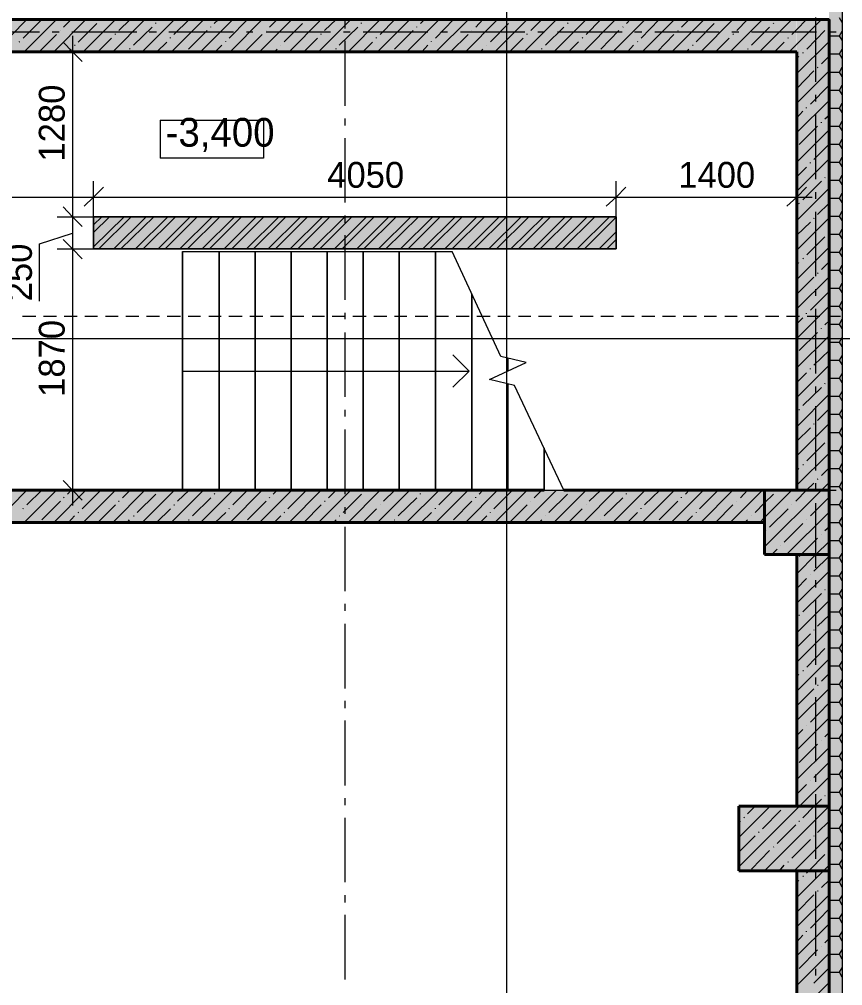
# Model space of a CAD drawing. Header units: millimetres. Extents: x -401725 to 250493, y 305116 to 802890.
# Drawn here: x -375095.338 to -375092.825, y 508984.91 to 508987.86 of the extents above; entities that cross this region are included whole.
import ezdxf

# ---------------------------------------------------------------- set-up
doc = ezdxf.new("R2010")
doc.units = ezdxf.units.MM
doc.layers.add('PDF _Геометрия', color=7, linetype='Continuous', true_color=0x1d1d1d)
doc.layers.add('PDF _Сплошная заливка', color=7, linetype='Continuous', true_color=0xffffff)
doc.layers.add('PDF _Текст', color=7, linetype='Continuous')

msp = doc.modelspace()

# ---------------------------------------------------------------- linework, layer by layer
at = {"layer": 'PDF _Геометрия', "color": 8, "lineweight": 9, "true_color": 0x808080}
for points in [[(-375093.8513, 508988.3288), (-375093.8513, 508972.0015)], [(-375095.3282, 508986.9538), (-375095.2882, 508986.9538)], [(-375095.2646, 508986.9538), (-375095.2246, 508986.9538)], [(-375095.2014, 508986.9538), (-375095.1613, 508986.9538)], [(-375095.138, 508986.9538), (-375095.0997, 508986.9538)], [(-375095.0748, 508986.9538), (-375095.0364, 508986.9538)], [(-375095.0131, 508986.9538), (-375094.9731, 508986.9538)], [(-375094.9498, 508986.9538), (-375094.9098, 508986.9538)], [(-375094.8863, 508986.9538), (-375094.8465, 508986.9538)], [(-375094.8232, 508986.9538), (-375094.7848, 508986.9538)], [(-375094.7599, 508986.9538), (-375094.7215, 508986.9538)], [(-375094.6983, 508986.9538), (-375094.6582, 508986.9538)], [(-375094.6347, 508986.9538), (-375094.5946, 508986.9538)], [(-375094.5712, 508986.9538), (-375094.5313, 508986.9538)], [(-375094.5081, 508986.9538), (-375094.4697, 508986.9538)], [(-375094.4446, 508986.9538), (-375094.4064, 508986.9538)], [(-375094.3832, 508986.9538), (-375094.3431, 508986.9538)], [(-375094.3197, 508986.9538), (-375094.2798, 508986.9538)], [(-375094.2564, 508986.9538), (-375094.2165, 508986.9538)], [(-375094.1932, 508986.9538), (-375094.1548, 508986.9538)], [(-375094.1297, 508986.9538), (-375094.0915, 508986.9538)], [(-375094.0678, 508986.9538), (-375094.0279, 508986.9538)], [(-375094.0046, 508986.9538), (-375093.9646, 508986.9538)], [(-375093.9413, 508986.9538), (-375093.9013, 508986.9538)], [(-375093.8779, 508986.9538), (-375093.8397, 508986.9538)], [(-375093.8146, 508986.9538), (-375093.7764, 508986.9538)], [(-375093.753, 508986.9538), (-375093.7131, 508986.9538)], [(-375093.6897, 508986.9538), (-375093.6498, 508986.9538)], [(-375093.6265, 508986.9538), (-375093.5865, 508986.9538)], [(-375093.563, 508986.9538), (-375093.5248, 508986.9538)], [(-375093.4998, 508986.9538), (-375093.4615, 508986.9538)], [(-375093.4379, 508986.9538), (-375093.3979, 508986.9538)], [(-375093.3746, 508986.9538), (-375093.3346, 508986.9538)], [(-375093.3114, 508986.9538), (-375093.2713, 508986.9538)], [(-375093.2479, 508986.9538), (-375093.2097, 508986.9538)], [(-375093.1847, 508986.9538), (-375093.1464, 508986.9538)], [(-375093.123, 508986.9538), (-375093.0831, 508986.9538)], [(-375093.0598, 508986.9538), (-375093.0198, 508986.9538)], [(-375092.9965, 508986.9538), (-375092.9565, 508986.9538)], [(-375092.933, 508986.9538), (-375092.8948, 508986.9538)], [(-375092.8698, 508986.9538), (-375092.8315, 508986.9538)], [(-375134.6447, 508986.8855), (-375091.7322, 508986.8855)]]:
    msp.add_lwpolyline(points, dxfattribs=at)
at = {"layer": 'PDF _Геометрия', "color": 7, "lineweight": 9}
for points in [[(-375092.8263, 508987.8988), (-375092.8263, 508970.4574)], [(-375100.0913, 508987.8588), (-375092.8661, 508987.8588)], [(-375094.3431, 508987.8321), (-375094.3431, 508987.8538)], [(-375092.9065, 508987.6688), (-375092.9065, 508987.8655)], [(-375092.8663, 508987.8605), (-375092.8663, 508970.4566)], [(-375092.8663, 508987.8588), (-375092.8663, 508970.4566)], [(-375095.2765, 508987.8205), (-375095.4731, 508987.8205)], [(-375095.2165, 508987.8205), (-375095.2381, 508987.8205)], [(-375094.9798, 508987.8205), (-375095.1781, 508987.8205)], [(-375095.1763, 508987.8088), (-375095.1763, 508987.2571)], [(-375094.9198, 508987.8205), (-375094.9414, 508987.8205)], [(-375094.6848, 508987.8205), (-375094.8814, 508987.8205)], [(-375094.6248, 508987.8205), (-375094.6447, 508987.8205)], [(-375094.3882, 508987.8205), (-375094.5848, 508987.8205)], [(-375094.3281, 508987.8205), (-375094.3482, 508987.8205)], [(-375094.0915, 508987.8205), (-375094.2882, 508987.8205)], [(-375094.0315, 508987.8205), (-375094.0514, 508987.8205)], [(-375093.7948, 508987.8205), (-375093.9916, 508987.8205)], [(-375093.7348, 508987.8205), (-375093.7549, 508987.8205)], [(-375093.4982, 508987.8205), (-375093.695, 508987.8205)], [(-375093.4381, 508987.8204), (-375093.4597, 508987.8204)], [(-375093.2015, 508987.8205), (-375093.3983, 508987.8205)], [(-375093.1415, 508987.8205), (-375093.1632, 508987.8205)], [(-375092.9049, 508987.8205), (-375093.1033, 508987.8205)], [(-375092.8448, 508987.8205), (-375092.8664, 508987.8205)], [(-375094.3431, 508987.5954), (-375094.3431, 508987.7938)], [(-375092.9646, 508987.7604), (-375095.918, 508987.7604)], [(-375095.1763, 508987.7604), (-375095.223, 508987.7604)], [(-375095.1763, 508987.7605), (-375095.1347, 508987.7605)], [(-375092.9065, 508987.6088), (-375092.9065, 508987.6288)], [(-375094.9081, 508987.5521), (-375094.9081, 508987.4355)], [(-375094.908, 508987.5521), (-375094.593, 508987.5521), (-375094.593, 508987.4354)], [(-375094.3431, 508987.5355), (-375094.3431, 508987.5571)], [(-375092.9065, 508987.3721), (-375092.9065, 508987.5688)], [(-375094.3431, 508987.3005), (-375094.3431, 508987.4971)], [(-375094.593, 508987.4354), (-375094.908, 508987.4354)], [(-375095.1113, 508987.2571), (-375095.1113, 508987.3171), (-375095.1113, 508987.3654)], [(-375093.5164, 508987.2571), (-375093.5164, 508987.3171), (-375093.5164, 508987.3655)], [(-375092.9646, 508987.3604), (-375092.9646, 508987.3171), (-375092.9646, 508987.2704)], [(-375095.9647, 508987.3171), (-375095.1113, 508987.3171)], [(-375095.1115, 508987.3171), (-375093.5163, 508987.3171)], [(-375093.5164, 508987.3171), (-375092.9182, 508987.3171)], [(-375092.9065, 508987.3121), (-375092.9065, 508987.3321)], [(-375095.223, 508987.2571), (-375095.1763, 508987.2571), (-375095.1763, 508987.1588)], [(-375095.1763, 508987.2571), (-375095.1113, 508987.2571)], [(-375095.1115, 508987.2571), (-375093.5163, 508987.2571)], [(-375095.1113, 508987.1588), (-375095.1113, 508987.2571)], [(-375094.3431, 508987.2388), (-375094.3431, 508987.2604)], [(-375093.5164, 508987.2571), (-375093.5164, 508987.1588)], [(-375092.9065, 508987.0755), (-375092.9065, 508987.2721)], [(-375095.2763, 508987.1738), (-375095.1763, 508987.2071)], [(-375094.3431, 508987.0038), (-375094.3431, 508987.2004)], [(-375095.2765, 508986.9988), (-375095.2765, 508987.1738)], [(-375095.223, 508987.1588), (-375095.1763, 508987.1588), (-375095.1763, 508986.3754)], [(-375095.1763, 508987.1588), (-375095.1113, 508987.1588)], [(-375093.5164, 508987.1588), (-375095.1115, 508987.1588)], [(-375094.8397, 508987.1504), (-375094.728, 508987.1504)], [(-375094.7279, 508987.1504), (-375094.618, 508987.1504)], [(-375094.6179, 508987.1505), (-375094.508, 508987.1505)], [(-375094.5079, 508987.1504), (-375094.3979, 508987.1504)], [(-375094.3982, 508987.1505), (-375094.2882, 508987.1505)], [(-375094.2882, 508987.1504), (-375094.1782, 508987.1504)], [(-375094.1782, 508987.1505), (-375094.0681, 508987.1505)], [(-375094.0682, 508987.1505), (-375094.0165, 508987.1505)], [(-375093.8682, 508986.8305), (-375094.0164, 508987.1505)], [(-375092.9065, 508987.0155), (-375092.9065, 508987.0355)], [(-375094.3431, 508986.9438), (-375094.3431, 508986.9638)], [(-375092.9065, 508986.7788), (-375092.9065, 508986.9755)], [(-375094.3431, 508986.7071), (-375094.3431, 508986.9038)], [(-375094.0145, 508986.8354), (-375093.9646, 508986.7854), (-375094.0145, 508986.7371)], [(-375093.9029, 508986.7604), (-375093.7913, 508986.8121)], [(-375093.7913, 508986.8121), (-375093.8681, 508986.8304)], [(-375092.9646, 508986.4221), (-375092.9646, 508986.8254)], [(-375094.8397, 508986.7854), (-375094.728, 508986.7854)], [(-375094.7279, 508986.7855), (-375094.618, 508986.7855)], [(-375094.6179, 508986.7854), (-375094.508, 508986.7854)], [(-375094.5079, 508986.7854), (-375094.3979, 508986.7854)], [(-375094.3982, 508986.7855), (-375094.2882, 508986.7855)], [(-375094.2882, 508986.7855), (-375094.1782, 508986.7855)], [(-375094.1782, 508986.7855), (-375094.0681, 508986.7855)], [(-375094.0679, 508986.7854), (-375093.9646, 508986.7854)], [(-375093.8264, 508986.7421), (-375093.903, 508986.7605)], [(-375093.6764, 508986.4221), (-375093.8263, 508986.7421)], [(-375092.9065, 508986.7188), (-375092.9065, 508986.7388)], [(-375094.3431, 508986.6471), (-375094.3431, 508986.6671)], [(-375092.9065, 508986.4821), (-375092.9065, 508986.6788)], [(-375094.3431, 508986.4105), (-375094.3431, 508986.6071)], [(-375095.8196, 508986.4221), (-375094.8397, 508986.4221)], [(-375095.4731, 508986.4221), (-375095.2765, 508986.4221)], [(-375095.2381, 508986.4221), (-375095.2165, 508986.4221)], [(-375095.1763, 508986.4221), (-375095.223, 508986.4221)], [(-375095.1781, 508986.4221), (-375094.9798, 508986.4221)], [(-375095.1763, 508986.4221), (-375095.1347, 508986.4221)], [(-375094.9414, 508986.4221), (-375094.9198, 508986.4221)], [(-375094.8814, 508986.4221), (-375094.6848, 508986.4221)], [(-375094.6447, 508986.4221), (-375094.6248, 508986.4221)], [(-375094.5848, 508986.4221), (-375094.3882, 508986.4221)], [(-375094.3482, 508986.4221), (-375094.3281, 508986.4221)], [(-375094.2882, 508986.4221), (-375094.0915, 508986.4221)], [(-375094.0514, 508986.4221), (-375094.0315, 508986.4221)], [(-375093.9916, 508986.4221), (-375093.7948, 508986.4221)], [(-375093.7549, 508986.4221), (-375093.7348, 508986.4221)], [(-375093.7364, 508986.4221), (-375093.6764, 508986.4221)], [(-375093.695, 508986.4221), (-375093.4982, 508986.4221)], [(-375093.6764, 508986.4221), (-375093.063, 508986.4221)], [(-375093.4597, 508986.4221), (-375093.4381, 508986.4221)], [(-375093.3983, 508986.4221), (-375093.2015, 508986.4221)], [(-375093.1632, 508986.4221), (-375093.1415, 508986.4221)], [(-375093.1033, 508986.4221), (-375092.9048, 508986.4221)], [(-375092.9065, 508986.4221), (-375092.9065, 508986.4438)], [(-375092.8664, 508986.4221), (-375092.8448, 508986.4221)], [(-375094.3431, 508986.3504), (-375094.3431, 508986.3704)], [(-375092.9065, 508986.1855), (-375092.9065, 508986.3821)], [(-375093.063, 508986.3238), (-375095.8196, 508986.3238)], [(-375094.3431, 508986.1138), (-375094.3431, 508986.3104)], [(-375092.9646, 508985.4571), (-375092.9646, 508986.2254)], [(-375092.9065, 508986.1255), (-375092.9065, 508986.1471)], [(-375094.3431, 508986.0538), (-375094.3431, 508986.0755)], [(-375092.9065, 508985.8888), (-375092.9065, 508986.0871)], [(-375094.3431, 508985.8171), (-375094.3431, 508986.0138)], [(-375092.9065, 508985.8288), (-375092.9065, 508985.8505)], [(-375094.3431, 508985.7571), (-375094.3431, 508985.7788)], [(-375092.9065, 508985.5938), (-375092.9065, 508985.7905)], [(-375094.3431, 508985.5205), (-375094.3431, 508985.7188)], [(-375092.9065, 508985.5321), (-375092.9065, 508985.5538)], [(-375094.3431, 508985.4604), (-375094.3431, 508985.4821)], [(-375092.9065, 508985.2971), (-375092.9065, 508985.4938)], [(-375093.1415, 508985.2605), (-375093.1415, 508985.4571)], [(-375094.3431, 508985.2255), (-375094.3431, 508985.4221)], [(-375092.9646, 508984.2954), (-375092.9646, 508985.2604)], [(-375092.9065, 508985.2371), (-375092.9065, 508985.2571)], [(-375094.3431, 508985.1638), (-375094.3431, 508985.1855)], [(-375092.9065, 508985.0005), (-375092.9065, 508985.1971)], [(-375094.3431, 508984.9288), (-375094.3431, 508985.1254)], [(-375092.9065, 508984.9405), (-375092.9065, 508984.9605)]]:
    msp.add_lwpolyline(points, dxfattribs=at)
at = {"layer": 'PDF _Геометрия', "color": 7, "lineweight": 40}
for points in [[(-375092.9646, 508987.8588), (-375095.918, 508987.8588)], [(-375093.063, 508986.4221), (-375092.8663, 508986.4221), (-375092.8663, 508987.8588)], [(-375092.8663, 508987.8588), (-375092.9646, 508987.8588)], [(-375095.918, 508987.7604), (-375092.9647, 508987.7604)], [(-375092.9646, 508987.7604), (-375092.9646, 508986.4221)], [(-375093.7364, 508986.4221), (-375095.8197, 508986.4221)], [(-375093.6764, 508986.4221), (-375093.063, 508986.4221), (-375093.063, 508986.2254)], [(-375093.063, 508986.3238), (-375093.063, 508986.4221)], [(-375092.9646, 508986.4221), (-375092.8663, 508986.4221)], [(-375092.8663, 508986.4221), (-375092.8663, 508986.2254), (-375092.9646, 508986.2254)], [(-375095.8196, 508986.3238), (-375093.0629, 508986.3238)], [(-375093.1414, 508985.4571), (-375092.8663, 508985.4571), (-375092.8663, 508986.2255)], [(-375093.063, 508986.2254), (-375092.8663, 508986.2254)], [(-375092.9646, 508986.2254), (-375092.9646, 508985.4571)], [(-375093.1415, 508985.4571), (-375093.1415, 508985.2605)], [(-375092.9646, 508985.4571), (-375092.8663, 508985.4571)], [(-375092.9646, 508985.2604), (-375092.8663, 508985.2604), (-375092.8663, 508985.4571)], [(-375093.1414, 508985.2604), (-375092.8663, 508985.2604)], [(-375092.8663, 508985.2604), (-375092.8663, 508984.2954), (-375093.1414, 508984.2954)], [(-375092.9646, 508985.2604), (-375092.9646, 508984.2954)]]:
    msp.add_lwpolyline(points, dxfattribs=at)
at = {"layer": 'PDF _Геометрия', "lineweight": 9}
for points in [[(-375095.4133, 508987.7605), (-375095.3148, 508987.8588)], [(-375095.3263, 508987.8021), (-375095.2697, 508987.8588)], [(-375095.323, 508987.7605), (-375095.2246, 508987.8588)], [(-375095.2331, 508987.7605), (-375095.1347, 508987.8588)], [(-375095.203, 508987.8355), (-375095.1798, 508987.8588)], [(-375095.1581, 508987.7904), (-375095.1013, 508987.8471)], [(-375095.1431, 508987.7604), (-375095.0448, 508987.8588)], [(-375095.0896, 508987.8588), (-375095.0896, 508987.8588)], [(-375095.0531, 508987.7605), (-375094.9549, 508987.8588)], [(-375095.0348, 508987.8255), (-375094.9997, 508987.8588)], [(-375094.9629, 508987.7604), (-375094.8647, 508987.8588)], [(-375094.9214, 508987.8471), (-375094.9214, 508987.8488)], [(-375094.9113, 508987.8588), (-375094.9098, 508987.8588)], [(-375094.8732, 508987.7604), (-375094.7747, 508987.8588)], [(-375094.8664, 508987.8138), (-375094.8198, 508987.8588)], [(-375094.7848, 508987.7605), (-375094.6864, 508987.8588)], [(-375094.753, 508987.8354), (-375094.753, 508987.8371)], [(-375094.7431, 508987.8471), (-375094.7296, 508987.8588)], [(-375094.698, 508987.8021), (-375094.6414, 508987.8588)], [(-375094.6949, 508987.7605), (-375094.5965, 508987.8588)], [(-375094.6046, 508987.7605), (-375094.5063, 508987.8588)], [(-375094.5747, 508987.8354), (-375094.5514, 508987.8588)], [(-375094.5298, 508987.7905), (-375094.4732, 508987.8471)], [(-375094.5147, 508987.7605), (-375094.4164, 508987.8588)], [(-375094.4615, 508987.8588), (-375094.4615, 508987.8588)], [(-375094.4249, 508987.7605), (-375094.3265, 508987.8588)], [(-375094.4064, 508987.8254), (-375094.3713, 508987.8588)], [(-375094.3347, 508987.7605), (-375094.2363, 508987.8588)], [(-375094.2931, 508987.8471), (-375094.2931, 508987.8488)], [(-375094.2814, 508987.8588), (-375094.2814, 508987.8588)], [(-375094.2447, 508987.7604), (-375094.1464, 508987.8588)], [(-375094.2364, 508987.8138), (-375094.1915, 508987.8588)], [(-375094.1548, 508987.7604), (-375094.0565, 508987.8588)], [(-375094.1246, 508987.8354), (-375094.1246, 508987.8371)], [(-375094.1131, 508987.8471), (-375094.1013, 508987.8588)], [(-375094.0681, 508987.8021), (-375094.013, 508987.8588)], [(-375094.0666, 508987.7605), (-375093.9665, 508987.8588)], [(-375093.9764, 508987.7604), (-375093.878, 508987.8588)], [(-375093.9446, 508987.8355), (-375093.9231, 508987.8588)], [(-375093.8999, 508987.7905), (-375093.8448, 508987.8471)], [(-375093.8864, 508987.7604), (-375093.788, 508987.8588)], [(-375093.8331, 508987.8588), (-375093.8331, 508987.8588)], [(-375093.7965, 508987.7605), (-375093.6981, 508987.8588)], [(-375093.7762, 508987.8254), (-375093.7429, 508987.8588)], [(-375093.7062, 508987.7605), (-375093.6079, 508987.8588)], [(-375093.6647, 508987.8471), (-375093.6631, 508987.8488)], [(-375093.653, 508987.8588), (-375093.653, 508987.8588)], [(-375093.6162, 508987.7604), (-375093.518, 508987.8588)], [(-375093.6082, 508987.8138), (-375093.5631, 508987.8588)], [(-375093.5265, 508987.7604), (-375093.4281, 508987.8588)], [(-375093.4962, 508987.8355), (-375093.4946, 508987.8371)], [(-375093.4849, 508987.8471), (-375093.4732, 508987.8588)], [(-375093.4397, 508987.8021), (-375093.3846, 508987.8588)], [(-375093.4365, 508987.7604), (-375093.3382, 508987.8588)], [(-375093.3463, 508987.7604), (-375093.248, 508987.8588)], [(-375093.3163, 508987.8354), (-375093.2931, 508987.8588)], [(-375093.2715, 508987.7905), (-375093.2165, 508987.8471)], [(-375093.2579, 508987.7604), (-375093.1597, 508987.8588)], [(-375093.2047, 508987.8588), (-375093.2031, 508987.8588)], [(-375093.1682, 508987.7604), (-375093.0698, 508987.8588)], [(-375093.1481, 508987.8255), (-375093.1149, 508987.8588)], [(-375093.0782, 508987.7605), (-375092.9798, 508987.8588)], [(-375093.0363, 508987.8471), (-375093.0347, 508987.8488)], [(-375093.0247, 508987.8588), (-375093.0247, 508987.8588)], [(-375092.9649, 508987.8288), (-375092.9347, 508987.8588)], [(-375092.9648, 508987.7838), (-375092.8896, 508987.8588)], [(-375092.8679, 508987.8354), (-375092.8663, 508987.8371)], [(-375092.8263, 508987.8504), (-375092.8347, 508987.8638)], [(-375095.2779, 508987.7605), (-375095.2246, 508987.8138)], [(-375095.2129, 508987.8255), (-375095.2129, 508987.8255)], [(-375095.0448, 508987.8138), (-375095.0448, 508987.8154)], [(-375094.9899, 508987.7805), (-375094.9331, 508987.8354)], [(-375094.8214, 508987.7688), (-375094.7647, 508987.8254)], [(-375094.6498, 508987.7605), (-375094.5965, 508987.8138)], [(-375094.5848, 508987.8255), (-375094.5848, 508987.8255)], [(-375094.4164, 508987.8138), (-375094.4164, 508987.8155)], [(-375094.3613, 508987.7804), (-375094.3048, 508987.8355)], [(-375094.1931, 508987.7688), (-375094.1363, 508987.8255)], [(-375094.0215, 508987.7604), (-375093.9682, 508987.8138)], [(-375093.9565, 508987.8254), (-375093.9565, 508987.8254)], [(-375093.788, 508987.8138), (-375093.788, 508987.8154)], [(-375093.7314, 508987.7804), (-375093.6764, 508987.8354)], [(-375093.5629, 508987.7688), (-375093.508, 508987.8254)], [(-375093.3915, 508987.7604), (-375093.3398, 508987.8138)], [(-375093.3281, 508987.8254), (-375093.3265, 508987.8254)], [(-375093.1597, 508987.8138), (-375093.158, 508987.8154)], [(-375093.103, 508987.7805), (-375093.048, 508987.8355)], [(-375092.9797, 508987.8138), (-375092.9646, 508987.8288)], [(-375092.9345, 508987.7688), (-375092.8796, 508987.8254)], [(-375092.8663, 508987.8088), (-375092.8348, 508987.8088)], [(-375092.8347, 508987.8088), (-375092.8263, 508987.8238)], [(-375092.8263, 508987.7955), (-375092.8347, 508987.8088)], [(-375095.3381, 508987.7905), (-375095.3363, 508987.7921)], [(-375095.1699, 508987.7805), (-375095.1681, 508987.7805)], [(-375095.0982, 508987.7604), (-375095.0565, 508987.8021)], [(-375094.9181, 508987.7605), (-375094.888, 508987.7904)], [(-375094.8763, 508987.8021), (-375094.8763, 508987.8038)], [(-375094.74, 508987.7605), (-375094.7199, 508987.7805)], [(-375094.7082, 508987.7905), (-375094.7082, 508987.7921)], [(-375094.5397, 508987.7805), (-375094.5397, 508987.7805)], [(-375094.4697, 508987.7605), (-375094.4281, 508987.8021)], [(-375094.2897, 508987.7604), (-375094.2597, 508987.7904)], [(-375094.248, 508987.8021), (-375094.248, 508987.8038)], [(-375094.1098, 508987.7605), (-375094.0915, 508987.7805)], [(-375094.0798, 508987.7905), (-375094.0798, 508987.7921)], [(-375093.9114, 508987.7805), (-375093.9114, 508987.7805)], [(-375093.8414, 508987.7604), (-375093.7997, 508987.8021)], [(-375093.6612, 508987.7604), (-375093.6313, 508987.7905)], [(-375093.6196, 508987.8021), (-375093.618, 508987.8038)], [(-375093.4815, 508987.7604), (-375093.4631, 508987.7805)], [(-375093.4514, 508987.7905), (-375093.4498, 508987.7921)], [(-375093.283, 508987.7805), (-375093.2814, 508987.7805)], [(-375093.2131, 508987.7605), (-375093.1714, 508987.8021)], [(-375093.033, 508987.7604), (-375093.0029, 508987.7904)], [(-375092.9912, 508987.8021), (-375092.9896, 508987.8038)], [(-375092.988, 508987.7604), (-375092.9646, 508987.7838)], [(-375092.9646, 508987.6938), (-375092.8663, 508987.7921)], [(-375095.1882, 508987.7604), (-375095.1798, 508987.7688)], [(-375095.0015, 508987.7688), (-375094.9997, 508987.7704)], [(-375094.5597, 508987.7605), (-375094.5514, 508987.7688)], [(-375094.3713, 508987.7688), (-375094.3713, 508987.7704)], [(-375093.9315, 508987.7605), (-375093.9231, 508987.7688)], [(-375093.7429, 508987.7688), (-375093.7429, 508987.7704)], [(-375093.303, 508987.7605), (-375093.2947, 508987.7688)], [(-375093.1146, 508987.7688), (-375093.113, 508987.7705)], [(-375092.9464, 508987.7571), (-375092.9448, 508987.7588)], [(-375092.8663, 508987.7538), (-375092.8348, 508987.7538)], [(-375092.8347, 508987.7538), (-375092.8263, 508987.7688)], [(-375092.8263, 508987.7404), (-375092.8347, 508987.7538)], [(-375092.9648, 508987.7388), (-375092.9581, 508987.7471)], [(-375092.8897, 508987.7238), (-375092.8663, 508987.7471)], [(-375092.9647, 508987.6488), (-375092.913, 508987.7021)], [(-375092.9646, 508987.6038), (-375092.8663, 508987.7021)], [(-375092.9013, 508987.7121), (-375092.8997, 508987.7138)], [(-375092.8663, 508987.6988), (-375092.8348, 508987.6988)], [(-375092.8347, 508987.6988), (-375092.8263, 508987.7138)], [(-375092.8263, 508987.6855), (-375092.8347, 508987.6988)], [(-375092.9231, 508987.6005), (-375092.8682, 508987.6571)], [(-375092.8663, 508987.6438), (-375092.8348, 508987.6438)], [(-375092.8347, 508987.6438), (-375092.8263, 508987.6588)], [(-375092.8263, 508987.6304), (-375092.8347, 508987.6438)], [(-375092.9646, 508987.5138), (-375092.8663, 508987.6121)], [(-375092.8347, 508987.5888), (-375092.8263, 508987.6038)], [(-375092.9647, 508987.5588), (-375092.9464, 508987.5788)], [(-375092.9347, 508987.5888), (-375092.9347, 508987.5905)], [(-375092.8663, 508987.5888), (-375092.8348, 508987.5888)], [(-375092.8263, 508987.5754), (-375092.8347, 508987.5888)], [(-375092.8896, 508987.5438), (-375092.8896, 508987.5455)], [(-375092.8795, 508987.5554), (-375092.8663, 508987.5671)], [(-375092.8347, 508987.5338), (-375092.8263, 508987.5488)], [(-375092.9646, 508987.4238), (-375092.8663, 508987.5221)], [(-375092.9579, 508987.4771), (-375092.9013, 508987.5338)], [(-375092.8663, 508987.5338), (-375092.8348, 508987.5338)], [(-375092.8263, 508987.5204), (-375092.8347, 508987.5338)], [(-375092.8347, 508987.4788), (-375092.8263, 508987.4938)], [(-375092.9129, 508987.4321), (-375092.8663, 508987.4788)], [(-375092.8663, 508987.4788), (-375092.8348, 508987.4788)], [(-375092.8263, 508987.4654), (-375092.8347, 508987.4788)], [(-375092.9646, 508987.3355), (-375092.8663, 508987.4338)], [(-375092.8347, 508987.4238), (-375092.8263, 508987.4388)], [(-375092.9649, 508987.3788), (-375092.9347, 508987.4088)], [(-375092.9231, 508987.4204), (-375092.9231, 508987.4221)], [(-375092.8663, 508987.4238), (-375092.8348, 508987.4238)], [(-375092.8263, 508987.4105), (-375092.8347, 508987.4238)], [(-375092.9462, 508987.3088), (-375092.8896, 508987.3655)], [(-375092.8796, 508987.3754), (-375092.878, 508987.3771)], [(-375092.8679, 508987.3871), (-375092.8663, 508987.3888)], [(-375092.8663, 508987.3688), (-375092.8348, 508987.3688)], [(-375092.8347, 508987.3688), (-375092.8263, 508987.3838)], [(-375092.8263, 508987.3554), (-375092.8347, 508987.3688)], [(-375092.9646, 508987.2454), (-375092.8663, 508987.3438)], [(-375092.8663, 508987.3138), (-375092.8348, 508987.3138)], [(-375092.8347, 508987.3138), (-375092.8263, 508987.3288)], [(-375092.8263, 508987.3005), (-375092.8347, 508987.3138)], [(-375092.9581, 508987.2971), (-375092.9565, 508987.2988)], [(-375092.9013, 508987.2638), (-375092.8663, 508987.2988)], [(-375092.9646, 508987.1554), (-375092.8663, 508987.2538)], [(-375092.913, 508987.2521), (-375092.9114, 508987.2538)], [(-375092.8663, 508987.2588), (-375092.8348, 508987.2588)], [(-375092.8347, 508987.2588), (-375092.8263, 508987.2738)], [(-375092.8263, 508987.2454), (-375092.8347, 508987.2588)], [(-375092.9648, 508987.2004), (-375092.9231, 508987.2405)], [(-375092.8347, 508987.2038), (-375092.8263, 508987.2188)], [(-375092.9345, 508987.1404), (-375092.8796, 508987.1954)], [(-375092.8679, 508987.2071), (-375092.8663, 508987.2088)], [(-375092.8663, 508987.2038), (-375092.8348, 508987.2038)], [(-375092.8263, 508987.1904), (-375092.8347, 508987.2038)], [(-375092.9646, 508987.0654), (-375092.8663, 508987.1638)], [(-375092.8347, 508987.1488), (-375092.8263, 508987.1638)], [(-375092.9464, 508987.1288), (-375092.9448, 508987.1305)], [(-375092.8663, 508987.1488), (-375092.8348, 508987.1488)], [(-375092.8263, 508987.1354), (-375092.8347, 508987.1488)], [(-375092.9648, 508987.1105), (-375092.9581, 508987.1171)], [(-375092.8897, 508987.0954), (-375092.8663, 508987.1188)], [(-375092.8347, 508987.0938), (-375092.8263, 508987.1088)], [(-375092.9647, 508987.0204), (-375092.913, 508987.0721)], [(-375092.9646, 508986.9754), (-375092.8663, 508987.0738)], [(-375092.9013, 508987.0838), (-375092.8997, 508987.0855)], [(-375092.8663, 508987.0938), (-375092.8348, 508987.0938)], [(-375092.8263, 508987.0804), (-375092.8347, 508987.0938)], [(-375092.8347, 508987.0388), (-375092.8263, 508987.0538)], [(-375092.9231, 508986.9721), (-375092.8682, 508987.0271)], [(-375092.8663, 508987.0388), (-375092.8348, 508987.0388)], [(-375092.8263, 508987.0255), (-375092.8347, 508987.0388)], [(-375092.9646, 508986.8854), (-375092.8663, 508986.9838)], [(-375092.8663, 508986.9838), (-375092.8348, 508986.9838)], [(-375092.8347, 508986.9838), (-375092.8263, 508986.9988)], [(-375092.8263, 508986.9704), (-375092.8347, 508986.9838)], [(-375092.9347, 508986.9604), (-375092.9347, 508986.9621)], [(-375092.9647, 508986.9304), (-375092.9464, 508986.9488)], [(-375092.8795, 508986.9271), (-375092.8663, 508986.9388)], [(-375092.8663, 508986.9288), (-375092.8348, 508986.9288)], [(-375092.8347, 508986.9288), (-375092.8263, 508986.9438)], [(-375092.8263, 508986.9155), (-375092.8347, 508986.9288)], [(-375092.9646, 508986.7954), (-375092.8663, 508986.8938)], [(-375092.9579, 508986.8488), (-375092.9013, 508986.9038)], [(-375092.8896, 508986.9154), (-375092.8896, 508986.9171)], [(-375092.8663, 508986.8738), (-375092.8348, 508986.8738)], [(-375092.8347, 508986.8738), (-375092.8263, 508986.8888)], [(-375092.8263, 508986.8604), (-375092.8347, 508986.8738)], [(-375092.9129, 508986.8038), (-375092.8663, 508986.8488)], [(-375092.8663, 508986.8188), (-375092.8348, 508986.8188)], [(-375092.8347, 508986.8188), (-375092.8263, 508986.8338)], [(-375092.8263, 508986.8054), (-375092.8347, 508986.8188)], [(-375092.9649, 508986.7505), (-375092.9347, 508986.7804)], [(-375092.9646, 508986.7055), (-375092.8663, 508986.8038)], [(-375092.9231, 508986.7921), (-375092.9231, 508986.7938)], [(-375092.8347, 508986.7638), (-375092.8263, 508986.7788)], [(-375092.8796, 508986.7471), (-375092.878, 508986.7488)], [(-375092.8679, 508986.7588), (-375092.8663, 508986.7588)], [(-375092.8663, 508986.7638), (-375092.8348, 508986.7638)], [(-375092.8263, 508986.7504), (-375092.8347, 508986.7638)], [(-375092.9462, 508986.6804), (-375092.8896, 508986.7354)], [(-375092.8347, 508986.7088), (-375092.8263, 508986.7238)], [(-375092.9646, 508986.6154), (-375092.8663, 508986.7154)], [(-375092.8663, 508986.7088), (-375092.8348, 508986.7088)], [(-375092.8263, 508986.6954), (-375092.8347, 508986.7088)], [(-375092.9581, 508986.6688), (-375092.9565, 508986.6688)], [(-375092.9013, 508986.6354), (-375092.8663, 508986.6705)], [(-375092.8347, 508986.6538), (-375092.8263, 508986.6688)], [(-375092.8663, 508986.6538), (-375092.8348, 508986.6538)], [(-375092.8263, 508986.6405), (-375092.8347, 508986.6538)], [(-375092.9648, 508986.5721), (-375092.9231, 508986.6121)], [(-375092.9646, 508986.5271), (-375092.8663, 508986.6254)], [(-375092.913, 508986.6238), (-375092.9114, 508986.6255)], [(-375092.8663, 508986.5988), (-375092.8348, 508986.5988)], [(-375092.8347, 508986.5988), (-375092.8263, 508986.6138)], [(-375092.8263, 508986.5854), (-375092.8347, 508986.5988)], [(-375092.8679, 508986.5788), (-375092.8663, 508986.5804)], [(-375092.9345, 508986.5121), (-375092.8796, 508986.5671)], [(-375092.8663, 508986.5438), (-375092.8348, 508986.5438)], [(-375092.8347, 508986.5438), (-375092.8263, 508986.5588)], [(-375092.8263, 508986.5305), (-375092.8347, 508986.5438)], [(-375092.9646, 508986.4371), (-375092.8663, 508986.5354)], [(-375092.9648, 508986.4821), (-375092.9581, 508986.4888)], [(-375092.9464, 508986.5005), (-375092.9448, 508986.5005)], [(-375092.8897, 508986.4671), (-375092.8663, 508986.4904)], [(-375092.8663, 508986.4888), (-375092.8348, 508986.4888)], [(-375092.8347, 508986.4888), (-375092.8263, 508986.5038)], [(-375092.8263, 508986.4754), (-375092.8347, 508986.4888)], [(-375092.9013, 508986.4554), (-375092.8997, 508986.4571)], [(-375095.4133, 508986.3238), (-375095.3148, 508986.4221)], [(-375095.323, 508986.3238), (-375095.2246, 508986.4221)], [(-375095.3148, 508986.3771), (-375095.2697, 508986.4221)], [(-375095.2331, 508986.3238), (-375095.1347, 508986.4221)], [(-375095.1915, 508986.4105), (-375095.1798, 508986.4221)], [(-375095.1464, 508986.3654), (-375095.0896, 508986.4221)], [(-375095.1431, 508986.3238), (-375095.0448, 508986.4221)], [(-375095.0531, 508986.3238), (-375094.9549, 508986.4221)], [(-375095.023, 508986.3988), (-375094.9997, 508986.4221)], [(-375094.9629, 508986.3238), (-375094.8647, 508986.4221)], [(-375094.9113, 508986.4221), (-375094.9098, 508986.4221)], [(-375094.8748, 508986.3238), (-375094.7764, 508986.4221)], [(-375094.8548, 508986.3888), (-375094.8198, 508986.4221)], [(-375094.7848, 508986.3238), (-375094.6864, 508986.4221)], [(-375094.7313, 508986.4221), (-375094.7313, 508986.4221)], [(-375094.6949, 508986.3238), (-375094.5965, 508986.4221)], [(-375094.6863, 508986.3771), (-375094.6414, 508986.4221)], [(-375094.6046, 508986.3238), (-375094.5063, 508986.4221)], [(-375094.5631, 508986.4104), (-375094.5514, 508986.4221)], [(-375094.5181, 508986.3655), (-375094.4615, 508986.4221)], [(-375094.5147, 508986.3238), (-375094.4164, 508986.4221)], [(-375094.4249, 508986.3238), (-375094.3265, 508986.4221)], [(-375094.3947, 508986.3988), (-375094.3713, 508986.4221)], [(-375094.3347, 508986.3238), (-375094.2363, 508986.4221)], [(-375094.2814, 508986.4221), (-375094.2814, 508986.4221)], [(-375094.2447, 508986.3238), (-375094.1464, 508986.4221)], [(-375094.2265, 508986.3888), (-375094.1915, 508986.4221)], [(-375094.1563, 508986.3238), (-375094.0565, 508986.4221)], [(-375094.1028, 508986.4221), (-375094.1013, 508986.4221)], [(-375094.0664, 508986.3238), (-375093.9682, 508986.4221)], [(-375094.0579, 508986.3771), (-375094.013, 508986.4221)], [(-375093.9764, 508986.3238), (-375093.878, 508986.4221)], [(-375093.9346, 508986.4105), (-375093.9231, 508986.4221)], [(-375093.8898, 508986.3655), (-375093.8331, 508986.4221)], [(-375093.8864, 508986.3238), (-375093.788, 508986.4221)], [(-375093.7965, 508986.3238), (-375093.6981, 508986.4221)], [(-375093.7662, 508986.3988), (-375093.7429, 508986.4221)], [(-375093.7062, 508986.3238), (-375093.6079, 508986.4221)], [(-375093.653, 508986.4221), (-375093.653, 508986.4221)], [(-375093.6162, 508986.3238), (-375093.518, 508986.4221)], [(-375093.5981, 508986.3888), (-375093.5631, 508986.4221)], [(-375093.5265, 508986.3238), (-375093.4281, 508986.4221)], [(-375093.4732, 508986.4221), (-375093.4732, 508986.4221)], [(-375093.4365, 508986.3238), (-375093.3382, 508986.4221)], [(-375093.4296, 508986.3771), (-375093.383, 508986.4221)], [(-375093.3479, 508986.3238), (-375093.2496, 508986.4221)], [(-375093.3048, 508986.4105), (-375093.2931, 508986.4221)], [(-375093.2615, 508986.3655), (-375093.2048, 508986.4221)], [(-375093.2579, 508986.3238), (-375093.1597, 508986.4221)], [(-375093.1682, 508986.3238), (-375093.0698, 508986.4221)], [(-375093.1366, 508986.3988), (-375093.1149, 508986.4221)], [(-375093.0631, 508986.3388), (-375092.9798, 508986.4221)], [(-375093.0631, 508986.2488), (-375092.8896, 508986.4221)], [(-375093.0247, 508986.4221), (-375093.0247, 508986.4221)], [(-375092.9681, 508986.3888), (-375092.9347, 508986.4221)], [(-375092.9348, 508986.4221), (-375092.913, 508986.4438)], [(-375092.8897, 508986.4221), (-375092.8663, 508986.4454)], [(-375092.8663, 508986.4338), (-375092.8348, 508986.4338)], [(-375092.8347, 508986.4338), (-375092.8263, 508986.4488)], [(-375092.8263, 508986.4204), (-375092.8347, 508986.4338)], [(-375095.2033, 508986.3988), (-375095.2015, 508986.4005)], [(-375094.9782, 508986.3538), (-375094.9214, 508986.4105)], [(-375094.8097, 508986.3438), (-375094.753, 508986.3988)], [(-375094.7429, 508986.4105), (-375094.7413, 508986.4121)], [(-375094.5747, 508986.3988), (-375094.5732, 508986.4005)], [(-375094.3496, 508986.3538), (-375094.2931, 508986.4105)], [(-375094.1814, 508986.3438), (-375094.1246, 508986.3988)], [(-375094.113, 508986.4104), (-375094.113, 508986.4121)], [(-375093.9448, 508986.3988), (-375093.9448, 508986.4005)], [(-375093.7213, 508986.3538), (-375093.6647, 508986.4105)], [(-375093.5528, 508986.3438), (-375093.4963, 508986.3988)], [(-375093.4846, 508986.4104), (-375093.4846, 508986.4121)], [(-375093.3164, 508986.3988), (-375093.3164, 508986.4004)], [(-375093.0629, 508986.3838), (-375093.0363, 508986.4104)], [(-375092.9231, 508986.3438), (-375092.8682, 508986.3988)], [(-375092.8347, 508986.3788), (-375092.8263, 508986.3938)], [(-375095.3266, 508986.3655), (-375095.3249, 508986.3671)], [(-375095.2696, 508986.3321), (-375095.2129, 508986.3888)], [(-375095.098, 508986.3238), (-375095.0448, 508986.3771)], [(-375095.0349, 508986.3888), (-375095.0331, 508986.3888)], [(-375094.9198, 508986.3238), (-375094.8763, 508986.3654)], [(-375094.8662, 508986.3771), (-375094.8647, 508986.3771)], [(-375094.698, 508986.3655), (-375094.6965, 508986.3671)], [(-375094.6415, 508986.3321), (-375094.5848, 508986.3888)], [(-375094.4697, 508986.3238), (-375094.4164, 508986.3771)], [(-375094.4063, 508986.3888), (-375094.4047, 508986.3888)], [(-375094.2897, 508986.3238), (-375094.248, 508986.3655)], [(-375094.2363, 508986.3771), (-375094.2363, 508986.3771)], [(-375094.0681, 508986.3655), (-375094.0681, 508986.3671)], [(-375094.0132, 508986.3321), (-375093.9565, 508986.3888)], [(-375093.8413, 508986.3238), (-375093.788, 508986.3771)], [(-375093.7764, 508986.3888), (-375093.7764, 508986.3888)], [(-375093.6612, 508986.3238), (-375093.6196, 508986.3654)], [(-375093.6079, 508986.3771), (-375093.6079, 508986.3771)], [(-375093.4398, 508986.3655), (-375093.4398, 508986.3671)], [(-375093.3849, 508986.3321), (-375093.3281, 508986.3888)], [(-375093.2129, 508986.3238), (-375093.1597, 508986.3771)], [(-375093.148, 508986.3888), (-375093.148, 508986.3888)], [(-375093.0914, 508986.3538), (-375093.063, 508986.3838)], [(-375093.0482, 508986.3088), (-375092.9915, 508986.3655)], [(-375092.9798, 508986.3771), (-375092.9798, 508986.3771)], [(-375092.8663, 508986.3788), (-375092.8348, 508986.3788)], [(-375092.8263, 508986.3654), (-375092.8347, 508986.3788)], [(-375095.1881, 508986.3238), (-375095.1697, 508986.3438)], [(-375095.1582, 508986.3538), (-375095.1564, 508986.3555)], [(-375094.9895, 508986.3438), (-375094.988, 508986.3438)], [(-375094.7399, 508986.3238), (-375094.7082, 508986.3538)], [(-375094.5597, 508986.3238), (-375094.5397, 508986.3438)], [(-375094.5296, 508986.3538), (-375094.5281, 508986.3555)], [(-375094.3612, 508986.3438), (-375094.3596, 508986.3438)], [(-375094.1115, 508986.3238), (-375094.0798, 508986.3538)], [(-375093.9314, 508986.3238), (-375093.9114, 508986.3438)], [(-375093.8997, 508986.3538), (-375093.8997, 508986.3555)], [(-375093.7313, 508986.3438), (-375093.7313, 508986.3438)], [(-375093.4815, 508986.3238), (-375093.4515, 508986.3538)], [(-375093.303, 508986.3238), (-375093.283, 508986.3438)], [(-375093.2713, 508986.3538), (-375093.2713, 508986.3555)], [(-375093.1032, 508986.3438), (-375093.1032, 508986.3438)], [(-375093.078, 508986.3238), (-375093.063, 508986.3388)], [(-375092.9962, 508986.2254), (-375092.8663, 508986.3555)], [(-375092.8347, 508986.3254), (-375092.8263, 508986.3388)], [(-375095.008, 508986.3238), (-375095.0013, 508986.3321)], [(-375094.8214, 508986.3321), (-375094.8198, 508986.3321)], [(-375094.3796, 508986.3238), (-375094.3713, 508986.3321)], [(-375094.193, 508986.3321), (-375094.1915, 508986.3321)], [(-375093.7514, 508986.3238), (-375093.7429, 508986.3321)], [(-375093.5631, 508986.3321), (-375093.5631, 508986.3321)], [(-375093.1232, 508986.3238), (-375093.1149, 508986.3321)], [(-375093.0032, 508986.2638), (-375092.9464, 508986.3204)], [(-375092.9347, 508986.3321), (-375092.9347, 508986.3321)], [(-375092.8795, 508986.2988), (-375092.8663, 508986.3104)], [(-375092.8663, 508986.3238), (-375092.8348, 508986.3238)], [(-375092.8263, 508986.3104), (-375092.8347, 508986.3238)], [(-375093.0581, 508986.2988), (-375093.0581, 508986.2988)], [(-375092.9514, 508986.2254), (-375092.9013, 508986.2754)], [(-375092.8896, 508986.2871), (-375092.8896, 508986.2871)], [(-375092.8347, 508986.2705), (-375092.8263, 508986.2838)], [(-375093.013, 508986.2538), (-375093.013, 508986.2538)], [(-375092.9062, 508986.2254), (-375092.8663, 508986.2654)], [(-375092.8663, 508986.2688), (-375092.8348, 508986.2688)], [(-375092.8263, 508986.2555), (-375092.8347, 508986.2688)], [(-375093.0413, 508986.2254), (-375093.0247, 508986.2421)], [(-375092.9649, 508986.1671), (-375092.9065, 508986.2255)], [(-375092.958, 508986.2204), (-375092.9513, 508986.2255)], [(-375092.9129, 508986.1754), (-375092.8663, 508986.2204)], [(-375092.8663, 508986.2155), (-375092.8348, 508986.2155)], [(-375092.8347, 508986.2154), (-375092.8263, 508986.2288)], [(-375092.8263, 508986.2004), (-375092.8347, 508986.2154)], [(-375092.9646, 508986.0771), (-375092.8663, 508986.1754)], [(-375092.9231, 508986.1638), (-375092.9231, 508986.1638)], [(-375092.8663, 508986.1605), (-375092.8348, 508986.1605)], [(-375092.8347, 508986.1604), (-375092.8263, 508986.1738)], [(-375092.8263, 508986.1455), (-375092.8347, 508986.1604)], [(-375092.9649, 508986.1221), (-375092.9347, 508986.1521)], [(-375092.8679, 508986.1304), (-375092.8663, 508986.1304)], [(-375092.9462, 508986.0504), (-375092.8896, 508986.1071)], [(-375092.8796, 508986.1188), (-375092.878, 508986.1188)], [(-375092.8663, 508986.1054), (-375092.8348, 508986.1054)], [(-375092.8347, 508986.1054), (-375092.8263, 508986.1188)], [(-375092.8263, 508986.0904), (-375092.8347, 508986.1054)], [(-375092.9646, 508985.9871), (-375092.8663, 508986.0854)], [(-375092.9581, 508986.0405), (-375092.9565, 508986.0405)], [(-375092.9013, 508986.0071), (-375092.8663, 508986.0404)], [(-375092.8663, 508986.0505), (-375092.8348, 508986.0505)], [(-375092.8347, 508986.0504), (-375092.8263, 508986.0638)], [(-375092.8263, 508986.0354), (-375092.8347, 508986.0504)], [(-375092.8347, 508985.9955), (-375092.8263, 508986.0088)], [(-375092.9648, 508985.9421), (-375092.9231, 508985.9838)], [(-375092.9646, 508985.8971), (-375092.8663, 508985.9954)], [(-375092.913, 508985.9955), (-375092.9114, 508985.9955)], [(-375092.8663, 508985.9955), (-375092.8348, 508985.9955)], [(-375092.8263, 508985.9804), (-375092.8347, 508985.9955)], [(-375092.8679, 508985.9504), (-375092.8663, 508985.9504)], [(-375092.8347, 508985.9404), (-375092.8263, 508985.9538)], [(-375092.9345, 508985.8821), (-375092.8796, 508985.9388)], [(-375092.8663, 508985.9405), (-375092.8348, 508985.9405)], [(-375092.8263, 508985.9254), (-375092.8347, 508985.9404)], [(-375092.9646, 508985.8088), (-375092.8663, 508985.9071)], [(-375092.8347, 508985.8855), (-375092.8263, 508985.8988)], [(-375092.9464, 508985.8721), (-375092.9448, 508985.8721)], [(-375092.8897, 508985.8388), (-375092.8663, 508985.8621)], [(-375092.8663, 508985.8855), (-375092.8348, 508985.8855)], [(-375092.8263, 508985.8705), (-375092.8347, 508985.8855)], [(-375092.9648, 508985.8521), (-375092.9581, 508985.8605)], [(-375092.8347, 508985.8304), (-375092.8263, 508985.8438)], [(-375092.9647, 508985.7638), (-375092.913, 508985.8155)], [(-375092.9646, 508985.7188), (-375092.8663, 508985.8171)], [(-375092.9013, 508985.8271), (-375092.8997, 508985.8271)], [(-375092.8663, 508985.8304), (-375092.8348, 508985.8304)], [(-375092.8263, 508985.8154), (-375092.8347, 508985.8304)], [(-375092.8663, 508985.7754), (-375092.8348, 508985.7754)], [(-375092.8347, 508985.7754), (-375092.8263, 508985.7888)], [(-375092.8263, 508985.7605), (-375092.8347, 508985.7754)], [(-375092.9231, 508985.7138), (-375092.8682, 508985.7705)], [(-375092.9646, 508985.6288), (-375092.8663, 508985.7271)], [(-375092.8663, 508985.7205), (-375092.8348, 508985.7205)], [(-375092.8347, 508985.7204), (-375092.8263, 508985.7338)], [(-375092.8263, 508985.7054), (-375092.8347, 508985.7204)], [(-375092.9647, 508985.6738), (-375092.9464, 508985.6921)], [(-375092.9347, 508985.7038), (-375092.9347, 508985.7038)], [(-375092.8896, 508985.6588), (-375092.8896, 508985.6588)], [(-375092.8795, 508985.6688), (-375092.8663, 508985.6821)], [(-375092.8663, 508985.6655), (-375092.8348, 508985.6655)], [(-375092.8347, 508985.6654), (-375092.8263, 508985.6788)], [(-375092.8263, 508985.6504), (-375092.8347, 508985.6654)], [(-375092.9646, 508985.5388), (-375092.8663, 508985.6371)], [(-375092.9579, 508985.5904), (-375092.9013, 508985.6471)], [(-375092.8663, 508985.6105), (-375092.8348, 508985.6105)], [(-375092.8347, 508985.6105), (-375092.8263, 508985.6238)], [(-375092.8263, 508985.5954), (-375092.8347, 508985.6105)], [(-375092.9129, 508985.5454), (-375092.8663, 508985.5921)], [(-375092.8347, 508985.5554), (-375092.8263, 508985.5688)], [(-375092.9563, 508985.4571), (-375092.8663, 508985.5471)], [(-375092.8663, 508985.5555), (-375092.8348, 508985.5555)], [(-375092.8263, 508985.5404), (-375092.8347, 508985.5554)], [(-375092.9649, 508985.4938), (-375092.9347, 508985.5238)], [(-375092.9231, 508985.5354), (-375092.9231, 508985.5354)], [(-375092.8347, 508985.5005), (-375092.8263, 508985.5138)], [(-375092.9112, 508985.4571), (-375092.8896, 508985.4788)], [(-375092.8796, 508985.4904), (-375092.878, 508985.4904)], [(-375092.8679, 508985.5004), (-375092.8663, 508985.5021)], [(-375092.8663, 508985.5004), (-375092.8348, 508985.5004)], [(-375092.8263, 508985.4855), (-375092.8347, 508985.5005)], [(-375093.1415, 508985.2721), (-375092.9565, 508985.4571)], [(-375093.1414, 508985.4504), (-375093.1363, 508985.4571)], [(-375093.1414, 508985.3621), (-375093.0464, 508985.4571)], [(-375093.1148, 508985.4338), (-375093.0915, 508985.4571)], [(-375093.063, 508985.2604), (-375092.8663, 508985.4571)], [(-375093.0029, 508985.4554), (-375093.0013, 508985.4571)], [(-375092.9464, 508985.4221), (-375092.9114, 508985.4571)], [(-375092.8347, 508985.4454), (-375092.8263, 508985.4588)], [(-375093.1262, 508985.4221), (-375093.1246, 508985.4238)], [(-375093.0696, 508985.3888), (-375093.013, 508985.4454)], [(-375092.8663, 508985.4455), (-375092.8348, 508985.4455)], [(-375092.8263, 508985.4304), (-375092.8347, 508985.4454)], [(-375093.1414, 508985.4054), (-375093.1363, 508985.4121)], [(-375093.0249, 508985.3438), (-375092.9682, 508985.4005)], [(-375092.9581, 508985.4121), (-375092.9565, 508985.4121)], [(-375092.9013, 508985.3771), (-375092.8663, 508985.4121)], [(-375092.8663, 508985.3905), (-375092.8348, 508985.3905)], [(-375092.8347, 508985.3904), (-375092.8263, 508985.4038)], [(-375092.8263, 508985.3755), (-375092.8347, 508985.3904)], [(-375093.1416, 508985.3171), (-375093.0915, 508985.3671)], [(-375093.0814, 508985.3771), (-375093.0798, 508985.3788)], [(-375092.973, 508985.2604), (-375092.8663, 508985.3671)], [(-375092.913, 508985.3671), (-375092.9114, 508985.3671)], [(-375093.0363, 508985.3321), (-375093.0347, 508985.3338)], [(-375092.9798, 508985.2988), (-375092.9231, 508985.3555)], [(-375092.8663, 508985.3355), (-375092.8348, 508985.3355)], [(-375092.8347, 508985.3354), (-375092.8263, 508985.3488)], [(-375092.8263, 508985.3204), (-375092.8347, 508985.3354)], [(-375093.103, 508985.2655), (-375093.048, 508985.3221)], [(-375092.9278, 508985.2604), (-375092.8796, 508985.3104)], [(-375092.8679, 508985.3221), (-375092.8663, 508985.3221)], [(-375093.018, 508985.2604), (-375093.0029, 508985.2771)], [(-375092.9912, 508985.2871), (-375092.9896, 508985.2888)], [(-375092.883, 508985.2604), (-375092.8663, 508985.2771)], [(-375092.8663, 508985.2805), (-375092.8348, 508985.2805)], [(-375092.8347, 508985.2804), (-375092.8263, 508985.2938)], [(-375092.8263, 508985.2655), (-375092.8347, 508985.2804)], [(-375092.9647, 508985.1788), (-375092.8831, 508985.2605)], [(-375092.9464, 508985.2438), (-375092.9448, 508985.2438)], [(-375092.9347, 508985.2538), (-375092.9279, 508985.2604)], [(-375092.9648, 508985.2238), (-375092.9581, 508985.2321)], [(-375092.8897, 508985.2088), (-375092.8663, 508985.2321)], [(-375092.8663, 508985.2254), (-375092.8348, 508985.2254)], [(-375092.8347, 508985.2255), (-375092.8263, 508985.2388)], [(-375092.8263, 508985.2104), (-375092.8347, 508985.2255)], [(-375092.9647, 508985.1338), (-375092.913, 508985.1871)], [(-375092.9646, 508985.0888), (-375092.8663, 508985.1871)], [(-375092.9013, 508985.1988), (-375092.8997, 508985.1988)], [(-375092.8347, 508985.1704), (-375092.8263, 508985.1838)], [(-375092.8663, 508985.1704), (-375092.8348, 508985.1704)], [(-375092.8263, 508985.1554), (-375092.8347, 508985.1704)], [(-375092.9231, 508985.0855), (-375092.8682, 508985.1421)], [(-375092.8347, 508985.1155), (-375092.8263, 508985.1288)], [(-375092.9646, 508985.0004), (-375092.8663, 508985.0988)], [(-375092.8663, 508985.1155), (-375092.8348, 508985.1155)], [(-375092.8263, 508985.1005), (-375092.8347, 508985.1155)], [(-375092.9347, 508985.0738), (-375092.9347, 508985.0755)], [(-375092.8347, 508985.0604), (-375092.8263, 508985.0738)], [(-375092.9647, 508985.0438), (-375092.9464, 508985.0638)], [(-375092.8795, 508985.0404), (-375092.8663, 508985.0538)], [(-375092.8663, 508985.0605), (-375092.8348, 508985.0605)], [(-375092.8263, 508985.0454), (-375092.8347, 508985.0604)], [(-375092.9646, 508984.9104), (-375092.8663, 508985.0088)], [(-375092.9579, 508984.9621), (-375092.9013, 508985.0188)], [(-375092.8896, 508985.0305), (-375092.8896, 508985.0305)], [(-375092.8663, 508985.0055), (-375092.8348, 508985.0055)], [(-375092.8347, 508985.0054), (-375092.8263, 508985.0188)], [(-375092.8263, 508984.9905), (-375092.8347, 508985.0054)], [(-375092.9129, 508984.9171), (-375092.8663, 508984.9638)], [(-375092.8663, 508984.9505), (-375092.8348, 508984.9505)], [(-375092.8347, 508984.9504), (-375092.8263, 508984.9638)], [(-375092.8263, 508984.9354), (-375092.8347, 508984.9504)], [(-375092.9646, 508984.8204), (-375092.8663, 508984.9188)]]:
    msp.add_lwpolyline(points, dxfattribs=at)
at = {"layer": 'PDF _Геометрия', "color": 7, "lineweight": 18}
for points in [[(-375095.1763, 508987.7604), (-375095.2046, 508987.7904)], [(-375095.1763, 508987.7605), (-375095.1464, 508987.7304)], [(-375095.1114, 508987.3171), (-375095.0815, 508987.3471)], [(-375093.5165, 508987.3171), (-375093.4865, 508987.3471)], [(-375092.9649, 508987.3171), (-375092.9347, 508987.3471)], [(-375095.1113, 508987.3171), (-375095.1397, 508987.2888)], [(-375093.5164, 508987.3171), (-375093.5464, 508987.2888)], [(-375092.9646, 508987.3171), (-375092.9947, 508987.2888)], [(-375095.1763, 508987.2571), (-375095.2046, 508987.2871)], [(-375095.1763, 508987.2571), (-375095.1464, 508987.2271)], [(-375095.1763, 508987.1588), (-375095.2046, 508987.1871)], [(-375095.1763, 508987.1588), (-375095.1464, 508987.1288)], [(-375095.1763, 508986.4221), (-375095.2046, 508986.4521)], [(-375095.1763, 508986.4221), (-375095.1464, 508986.3921)]]:
    msp.add_lwpolyline(points, dxfattribs=at)
at = {"layer": 'PDF _Геометрия', "color": 16, "lineweight": 20, "true_color": 0x800000}
for points in [[(-375093.5164, 508987.2571), (-375095.1115, 508987.2571)], [(-375095.1113, 508987.2571), (-375095.1113, 508987.1588)], [(-375093.5164, 508987.1588), (-375093.5164, 508987.2571)], [(-375095.1115, 508987.1588), (-375093.5163, 508987.1588)]]:
    msp.add_lwpolyline(points, dxfattribs=at)
at = {"layer": 'PDF _Геометрия', "color": 24, "lineweight": 9, "true_color": 0x8f1d1d}
for points in [[(-375095.1114, 508987.2321), (-375095.0863, 508987.2571)], [(-375095.1114, 508987.1655), (-375095.0181, 508987.2571)], [(-375095.1114, 508987.2088), (-375095.063, 508987.2571)], [(-375095.0949, 508987.1588), (-375094.9964, 508987.2571)], [(-375095.0496, 508987.1588), (-375094.9513, 508987.2571)], [(-375095.0279, 508987.1588), (-375094.928, 508987.2571)], [(-375094.9832, 508987.1588), (-375094.8848, 508987.2571)], [(-375094.9597, 508987.1588), (-375094.8614, 508987.2571)], [(-375094.9147, 508987.1588), (-375094.8163, 508987.2571)], [(-375094.8932, 508987.1588), (-375094.7948, 508987.2571)], [(-375094.848, 508987.1588), (-375094.7497, 508987.2571)], [(-375094.8247, 508987.1588), (-375094.7264, 508987.2571)], [(-375094.7797, 508987.1588), (-375094.6813, 508987.2571)], [(-375094.758, 508987.1588), (-375094.6598, 508987.2571)], [(-375094.713, 508987.1588), (-375094.6147, 508987.2571)], [(-375094.6897, 508987.1588), (-375094.5914, 508987.2571)], [(-375094.6445, 508987.1588), (-375094.5463, 508987.2571)], [(-375094.6231, 508987.1588), (-375094.5248, 508987.2571)], [(-375094.5781, 508987.1588), (-375094.4797, 508987.2571)], [(-375094.5564, 508987.1588), (-375094.458, 508987.2571)], [(-375094.5114, 508987.1588), (-375094.4131, 508987.2571)], [(-375094.4881, 508987.1588), (-375094.3898, 508987.2571)], [(-375094.4431, 508987.1588), (-375094.3447, 508987.2571)], [(-375094.4212, 508987.1588), (-375094.323, 508987.2571)], [(-375094.3764, 508987.1588), (-375094.2781, 508987.2571)], [(-375094.3531, 508987.1588), (-375094.2548, 508987.2571)], [(-375094.3079, 508987.1588), (-375094.2097, 508987.2571)], [(-375094.2862, 508987.1588), (-375094.1879, 508987.2571)], [(-375094.2415, 508987.1588), (-375094.1431, 508987.2571)], [(-375094.2197, 508987.1588), (-375094.1197, 508987.2571)], [(-375094.1745, 508987.1588), (-375094.0763, 508987.2571)], [(-375094.1515, 508987.1588), (-375094.0532, 508987.2571)], [(-375094.1065, 508987.1588), (-375094.0081, 508987.2571)], [(-375094.0848, 508987.1588), (-375093.9864, 508987.2571)], [(-375094.0396, 508987.1588), (-375093.9413, 508987.2571)], [(-375094.0165, 508987.1588), (-375093.9182, 508987.2571)], [(-375093.9715, 508987.1588), (-375093.8731, 508987.2571)], [(-375093.9496, 508987.1588), (-375093.8513, 508987.2571)], [(-375093.9049, 508987.1588), (-375093.8065, 508987.2571)], [(-375093.8816, 508987.1588), (-375093.7832, 508987.2571)], [(-375093.8382, 508987.1588), (-375093.7381, 508987.2571)], [(-375093.8146, 508987.1588), (-375093.7163, 508987.2571)], [(-375093.7699, 508987.1588), (-375093.6715, 508987.2571)], [(-375093.7482, 508987.1588), (-375093.6498, 508987.2571)], [(-375093.703, 508987.1588), (-375093.6047, 508987.2571)], [(-375093.6796, 508987.1588), (-375093.5813, 508987.2571)], [(-375093.6349, 508987.1588), (-375093.5365, 508987.2571)], [(-375093.613, 508987.1588), (-375093.5164, 508987.2555)], [(-375093.5681, 508987.1588), (-375093.5164, 508987.2104)], [(-375093.5448, 508987.1588), (-375093.5164, 508987.1871)]]:
    msp.add_lwpolyline(points, dxfattribs=at)
at = {"layer": 'PDF _Геометрия', "color": 7, "lineweight": 9}
for points in [[(-375094.8397, 508986.4221), (-375094.8397, 508987.1504)], [(-375094.728, 508986.4221), (-375094.728, 508987.1504)], [(-375094.618, 508986.4221), (-375094.618, 508987.1504)], [(-375094.508, 508986.4221), (-375094.508, 508987.1505)], [(-375094.3979, 508986.4221), (-375094.3979, 508987.1504)], [(-375094.2882, 508986.4221), (-375094.2882, 508987.1505)], [(-375094.1782, 508986.4221), (-375094.1782, 508987.1504)], [(-375094.0681, 508986.4221), (-375094.0681, 508987.1505)], [(-375093.9565, 508986.4221), (-375093.9565, 508987.0221)], [(-375093.8465, 508986.7855), (-375093.8465, 508986.8255)], [(-375093.8465, 508986.4221), (-375093.8465, 508986.7471)], [(-375093.7364, 508986.4221), (-375093.7364, 508986.5505)]]:
    msp.add_lwpolyline(points, close=True, dxfattribs=at)
at = {"layer": 'PDF _Сплошная заливка', "lineweight": 5, "transparency": 33554559}
for points in [[(-375092.8663, 508987.8988), (-375092.8263, 508987.8988), (-375092.8663, 508970.4574), (-375092.8263, 508970.4574)], [(-375095.918, 508987.8588), (-375092.9647, 508987.8588), (-375095.918, 508987.7604), (-375092.9647, 508987.7604)], [(-375092.9646, 508987.8588), (-375092.8663, 508987.8588), (-375092.9646, 508986.4221), (-375092.8663, 508986.4221)], [(-375095.1115, 508987.2571), (-375093.5163, 508987.2571), (-375095.1115, 508987.1588), (-375093.5163, 508987.1588)], [(-375095.8196, 508986.4221), (-375093.0629, 508986.4221), (-375095.8196, 508986.3238), (-375093.0629, 508986.3238)], [(-375093.063, 508986.4221), (-375092.8663, 508986.4221), (-375093.063, 508986.2254), (-375092.8663, 508986.2254)], [(-375092.9646, 508986.2254), (-375092.8663, 508986.2254), (-375092.9646, 508985.4571), (-375092.8663, 508985.4571)], [(-375093.1414, 508985.4571), (-375092.8663, 508985.4571), (-375093.1414, 508985.2604), (-375092.8663, 508985.2604)], [(-375092.9646, 508985.2604), (-375092.8663, 508985.2604), (-375092.9646, 508984.2954), (-375092.8663, 508984.2954)]]:
    msp.add_solid(points, dxfattribs=at)

# ---------------------------------------------------------------- texts
at = {"layer": 'PDF _Текст', "char_height": 0.07891, "attachment_point": 4, "rotation": 90, "style": ''}
for s, insert in [('1280', (-375095.2386, 508987.4255)), ('250', (-375095.3386, 508986.9988)), ('1870', (-375095.2386, 508986.7071))]:
    msp.add_mtext(s, dxfattribs=dict(at, insert=insert))
at = {"layer": 'PDF _Текст', "attachment_point": 4, "style": ''}
for s, insert, char_height in [('-3,400', (-375094.8914, 508987.5066), 0.08768), ('4050', (-375094.3981, 508987.3843), 0.07891), ('1400', (-375093.3265, 508987.3843), 0.07891)]:
    msp.add_mtext(s, dxfattribs=dict(at, insert=insert, char_height=char_height))

doc.saveas('drawing.dxf')
